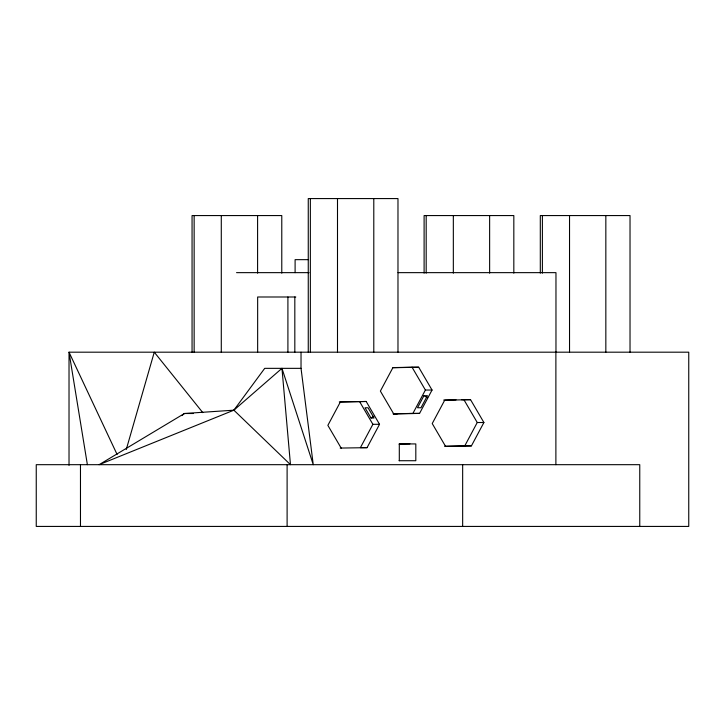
<?xml version="1.0" encoding="UTF-8"?>
<svg xmlns="http://www.w3.org/2000/svg" width="725" height="725" viewBox="0 0 725 725"><rect width="100%" height="100%" fill="white"/><g stroke="black" fill="none" stroke-linecap="round" stroke-linejoin="round"><path stroke-width="1.09" d="M126.259 449.536L154.271 352.187L202.792 412.625M359.528 401.478L372.886 424.306L360.407 447.66L367.058 447.66L379.538 424.306L366.179 401.478L339.309 401.886M397.291 413.821L393.077 413.821L412.915 413.395L425.394 390.041L412.036 367.212L392.941 367.602M423.962 395.696L417.528 407.749L420.989 407.749L427.424 395.696L423.962 395.696L427.668 397.798M418.688 367.212L392.85 367.738L380.371 391.092L393.729 413.921L419.567 413.395L432.046 390.041L418.688 367.212L412.036 367.212M444.552 446.274L464.77 445.866L477.249 422.512L463.891 399.674L461.644 399.729M470.543 399.674L444.706 400.2L432.227 423.554L445.585 446.382L471.422 445.866L483.901 422.512L470.543 399.674L463.891 399.674M233.885 410.178L264.716 368.345L301.029 368.345L313.254 464.68L281.962 368.345L233.885 410.178L99.108 464.68L184.431 413.504L233.885 410.178L290.471 464.68L281.962 368.345M181.821 415.633L184.431 413.504L193.403 413.504M371.019 418.008L374.028 418.008L368.046 407.776L365.028 407.776L371.019 418.008L373.801 416.268M366.179 401.478L340.342 402.003L327.863 425.358L341.221 448.186M443.673 400.091L456.025 399.837M399.085 444.09L409.924 443.872M340.188 448.068L367.058 447.66M308.207 259.659L295.102 259.659L295.102 272.645M236.549 272.645L309.031 272.645M398.043 272.645L555.966 272.645L555.966 352.187M295.791 296.996L257.656 296.996L257.656 352.187M425.394 390.041L432.046 390.041M412.915 413.395L419.567 413.395M409.344 413.495L413.558 413.495M477.249 422.512L483.901 422.512M372.886 424.306L379.538 424.306M464.77 445.866L471.422 445.866M399.067 460.719L415.815 460.719L415.815 443.927L399.303 443.927L399.303 460.719M117.087 454.457L69.02 352.187L688.75 352.187L688.75 526.423L36.25 526.423L36.25 464.68L639.758 464.68L639.758 526.423M87.381 464.68L69.02 352.187L69.02 465.332M630.025 352.187L630.025 215.57L540.306 215.57L540.306 273.153M605.837 215.57L605.837 352.187M569.533 215.57L569.533 352.187M555.885 352.187L555.885 464.68M542.391 215.57L542.391 273.153M513.826 273.153L513.826 215.57L424.107 215.57L424.107 273.153M489.629 215.57L489.629 273.153M462.659 464.68L462.659 526.423M453.333 215.57L453.333 273.153M426.191 215.57L426.191 273.153M397.98 352.187L397.98 198.578L308.261 198.578L308.261 352.187M373.792 198.578L373.792 352.187M337.497 198.578L337.497 352.187M310.354 198.578L310.354 352.187M301.029 352.187L301.029 368.345M294.821 296.996L294.821 352.187M287.907 296.996L287.907 352.187M287.109 464.68L287.109 526.423M281.78 273.153L281.78 215.57L192.062 215.57L192.062 352.187M257.593 215.57L257.593 273.153M221.288 215.57L221.288 352.187M194.146 215.57L194.146 352.187M80.475 464.68L80.475 526.423"/></g></svg>
